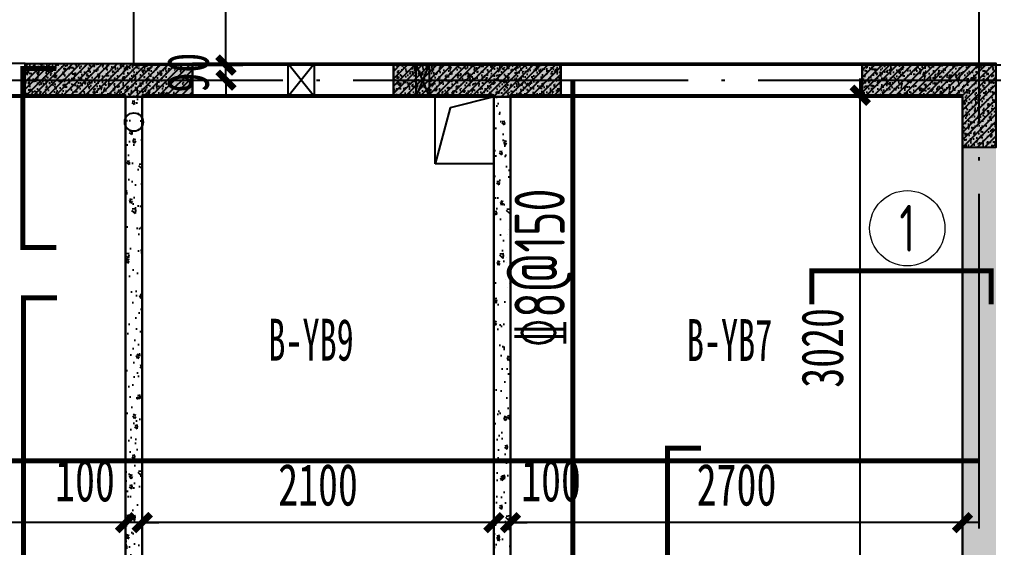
# Model space of a CAD drawing. Extents: x -3200779283 to -8106663, y 659664 to 1123462.
# Drawn here: x -8156334 to -8150515, y 692207 to 695364 of the extents above; entities that cross this region are included whole.
import ezdxf
from ezdxf.enums import TextEntityAlignment as Align

# ---------------------------------------------------------------- set-up
doc = ezdxf.new("R2010")
doc.units = 0
doc.header["$LTSCALE"] = 1000
doc.header["$MEASUREMENT"] = 0
for name, pattern in [('120-墙体$0$CONTINOUS', [0]), ('3#-轴线$0$DOTE', [2.42, 2, -0.2, 0.02, -0.2]), ('3#4#5#$0$DASH', [0.35, 0.25, -0.1]), ('DASH', [0.35, 0.25, -0.1])]:
    doc.linetypes.add(name, pattern=pattern)
doc.layers.get('Defpoints').update_dxf_attribs({"color": 30, "linetype": 'DASH'})
for name, color, linetype in [('120-墙体$0$S-SLAB-HOLE', 5, 'Continuous'), ('120-墙体$0$S-WALL', 40, 'Continuous'), ('120-墙体$0$S-WALL-BEAM', 120, 'Continuous'), ('120-墙体$0$S-WALL-COLU', 252, '120-墙体$0$CONTINOUS'), ('120-墙体$0$S-WALL-COLU-HATC', 16, 'Continuous'), ('120-墙体$0$S-WALL-HATC', 253, 'Continuous'), ('120-墙体$0$提结构条件', 7, 'Continuous'), ('120-墙体$0$暖-首层和标准层暖通套管_TZ$0$H-暖洞-剪力墙', 6, 'Continuous'), ('120-墙体$0$暖-首层和标准层暖通套管_TZ$0$H-暖洞-穿梁', 3, 'Continuous'), ('3#-轴线$0$A-ANNO-DOTE', 10, '3#-轴线$0$DOTE'), ('3#4#5#$0$PC-SLAB', 6, '3#4#5#$0$DASH'), ('3#4#5#$0$S-ANNO-TEXT', 7, 'Continuous'), ('3#4#5#$0$S-DIMS-SLAB', 120, 'Continuous'), ('3#4#5#$0$S-PC-SLAB', 6, 'Continuous'), ('3#4#5#$0$S-WALL-HATC', 253, 'Continuous'), ('S-REIN', 1, 'Continuous'), ('S-REIN-TEXT', 7, 'Continuous')]:
    doc.layers.add(name, color=color, linetype=linetype)
doc.layers.add('提资不打印', color=2, linetype='Continuous', plot=False)
doc.layers.add('楼板正筋文字', color=7, linetype='Continuous', lineweight=18)
doc.styles.add('3#4#5#$0$外部参照 1$0$宋体', font='', dxfattribs={"width": 0.8})
doc.styles.add('3#4#5#$0$楷体', font='', dxfattribs={"width": 0.7})
doc.styles.add('FromPkpm', font='Pkpmeng', dxfattribs={"width": 0.7, "bigfont": 'Pkpmchn'})
doc.styles.get('3#4#5#$0$外部参照 1$0$宋体').set_extended_font_data('SimSun')
doc.styles.get('3#4#5#$0$楷体').set_extended_font_data('KaiTi_GB2312')
doc.dimstyles.new('3#4#5#$0$TSSD_100_100', dxfattribs={"dimtxt": 250, "dimasz": 100, "dimexe": 100, "dimexo": 250, "dimgap": 100, "dimtad": 1, "dimdec": 0, "dimzin": 0, "dimdsep": 46, "dimtxsty": '3#4#5#$0$楷体', "dimblk": '3#4#5#$0$_ArchTick', "dimcen": 0, "dimdle": 100, "dimclrt": 7, "dimadec": 0, "dimazin": 0, "dimtfac": 1, "dimtdec": 0, "dimtix": 1, "dimtmove": 2, "dimatfit": 3, "dimfxl": 1, "dimtolj": 1, "dimtzin": 0, "dimarcsym": 0})

# ---------------------------------------------------------------- blocks, each defined once
blk = doc.blocks.new('ban')
at = {"layer": 'S-REIN', "const_width": 30}
for points in [[(14587.4, 9849.9), (14387.4, 9849.9), (14387.4, 10919.9), (14587.4, 10919.9)], [(19100, 9509.9), (19100, 9709.9), (20170, 9709.9), (20170, 9509.9)], [(14590.8, 5749.9), (14390.8, 5749.9), (14390.8, 9549.9), (14590.8, 9549.9)], [(18438.3, 3349.9), (18238.3, 3349.9), (18238.3, 8649.9), (18438.3, 8649.9)]]:
    blk.add_lwpolyline(points, dxfattribs=at)
at = {"layer": 'S-REIN-TEXT', "lineweight": 18}
blk.add_circle((19670, 9964.9), 225, dxfattribs=at)
at = {"layer": '提资不打印', "color": 2, "const_width": 30}
for points in [[(17672.2, 7649.9), (17672.2, 10849.9)], [(12200, 8573.9), (20100.3, 8573.9)]]:
    blk.add_lwpolyline(points, dxfattribs=at)
at = {"layer": 'S-REIN-TEXT', "lineweight": 18, "style": 'FromPkpm', "width": 0.7}
blk.add_text('1', height=280, dxfattribs=at).set_placement((19670, 9964.9), align=Align.MIDDLE_CENTER)
at = {"layer": '提资不打印', "lineweight": 25, "style": 'FromPkpm', "width": 0.7}
blk.add_text('%%1328@150', height=300, rotation=90, dxfattribs=at).set_placement((17624.1, 9249.9))
blk = doc.blocks.new('3#4#5#$0$_ArchTick')
at = {"color": 0, "linetype": 'ByBlock', "const_width": 0.4}
blk.add_lwpolyline([(-0.5, -0.5), (0.5, 0.5)], dxfattribs=at)
blk = doc.blocks.new('*D1129')
at = {"layer": '3#4#5#$0$S-DIMS-SLAB', "color": 0, "lineweight": -2, "transparency": 16777216}
for p, q in [((15700.1, -120), (15700.1, 1590)), ((15630.9, 1490), (15600.1, 1490)), ((15511, -20), (15600.1, -20))]:
    blk.add_line(p, q, dxfattribs=at)
at = {"layer": 'Defpoints', "color": 0, "transparency": 16777216}
for p in [(15700.1, 1490), (15880.9, 1490), (15761, -20)]:
    blk.add_point(p, dxfattribs=at)
at = {"layer": '3#4#5#$0$S-DIMS-SLAB', "color": 0, "lineweight": -2, "transparency": 16777216, "xscale": 100, "yscale": 100, "zscale": 100}
for p, rotation in [((15700.1, 1490), 90), ((15700.1, -20), 270)]:
    blk.add_blockref('3#4#5#$0$_ArchTick', p, dxfattribs=dict(at, rotation=rotation))
at = {"layer": '3#4#5#$0$S-DIMS-SLAB', "color": 7, "transparency": 16777216, "insert": (15475.1, 735), "char_height": 250, "attachment_point": 5, "rotation": 90, "style": '3#4#5#$0$楷体'}
blk.add_mtext('\\A1;1510', dxfattribs=at)
blk = doc.blocks.new('*D1138')
at = {"layer": '3#4#5#$0$S-DIMS-SLAB', "color": 0, "lineweight": -2, "transparency": 16777216}
for p, q in [((20319.7, -3260.2), (20319.7, -3102.8)), ((21000.2, -3260.2), (21000.2, -3102.8)), ((20219.7, -3202.8), (21100.2, -3202.8))]:
    blk.add_line(p, q, dxfattribs=at)
at = {"layer": 'Defpoints', "color": 0, "transparency": 16777216}
for p in [(21000.2, -3202.8), (20319.7, -3510.2), (21000.2, -3510.2)]:
    blk.add_point(p, dxfattribs=at)
at = {"layer": '3#4#5#$0$S-DIMS-SLAB', "color": 0, "lineweight": -2, "transparency": 16777216, "xscale": 100, "yscale": 100, "zscale": 100, "rotation": 180}
blk.add_blockref('3#4#5#$0$_ArchTick', (20319.7, -3202.8), dxfattribs=at)
at = {"layer": '3#4#5#$0$S-DIMS-SLAB', "color": 0, "lineweight": -2, "transparency": 16777216, "xscale": 100, "yscale": 100, "zscale": 100}
blk.add_blockref('3#4#5#$0$_ArchTick', (21000.2, -3202.8), dxfattribs=at)
at = {"layer": '3#4#5#$0$S-DIMS-SLAB', "color": 7, "transparency": 16777216, "insert": (20660, -2977.8), "char_height": 250, "attachment_point": 5, "style": '3#4#5#$0$楷体'}
blk.add_mtext('\\A1;680', dxfattribs=at)
blk = doc.blocks.new('*D1140')
at = {"layer": '3#4#5#$0$S-DIMS-SLAB', "color": 0, "lineweight": -2, "transparency": 16777216}
for p, q in [((15700.4, -20.1), (15700.4, 79.9)), ((15480.3, -20.1), (15800.4, -20.1)), ((15700.4, -110.1), (15700.4, -20.1)), ((15480.3, -110.1), (15800.4, -110.1)), ((15700.4, -110.1), (15700.4, -210.1))]:
    blk.add_line(p, q, dxfattribs=at)
at = {"layer": 'Defpoints', "color": 0, "transparency": 16777216}
for p in [(15230.3, -20.1), (15700.4, -20.1), (15230.3, -110.1)]:
    blk.add_point(p, dxfattribs=at)
at = {"layer": '3#4#5#$0$S-DIMS-SLAB', "color": 0, "lineweight": -2, "transparency": 16777216, "xscale": 100, "yscale": 100, "zscale": 100}
for p, rotation in [((15700.4, -20.1), 270), ((15700.4, -110.1), 90)]:
    blk.add_blockref('3#4#5#$0$_ArchTick', p, dxfattribs=dict(at, rotation=rotation))
at = {"layer": '3#4#5#$0$S-DIMS-SLAB', "color": 7, "transparency": 16777216, "insert": (15475.4, -65.1), "char_height": 250, "attachment_point": 5, "rotation": 90, "style": '3#4#5#$0$楷体'}
blk.add_mtext('\\A1;90', dxfattribs=at)
blk = doc.blocks.new('3#4#5#$0$ban3')
at = {"layer": '3#4#5#$0$S-WALL-HATC', "ltscale": 100}
h = blk.add_hatch(dxfattribs=at)
h.set_pattern_fill('AR-CONC', color=256, scale=25, angle=-270, style=0)
h.set_pattern_definition([(140, (0, 0), (15.688034, 179.315046), [18.75, -206.25]), (85, (0, 0), (-188.04803, -34.68783), [15, -165]), (190.4514, (1.3, 14.94), (-172.359886, 144.627345), [15.93505, -175.28553]), (136.1842, (-50, 0), (41.37975, 266.81026), [28.125, -309.375]), (186.6356, (-46.55, 22.23), (-243.52947, 233.66568), [23.90257, -262.92825]), (81.1842, (-50, 0), (-243.52965, 233.66549), [22.5, -247.5]), (111, (-37.5, 25), (100.654723, 149.226763), [18.75, -206.25]), (56, (-37.5, 25), (-181.28751, 60.82883), [15, -165]), (161.4514, (-29.11, 37.44), (-80.632624, 210.05566), [15.93505, -175.28553]), (127.5, (0, 0), (-83.2234635, 3.039964), [0, -163, 0, -167.5, 0, -165.625]), (97.5, (0, 0), (-98.602928, 65.767384), [0, -95.5, 0, -159.25, 0, -63.125]), (57.5, (0, -55.75), (5.638718, 133.455609), [0, -62.5, 0, -195, 0, -258.75]), (47.5, (0, -80.75), (-25.026246, 145.796542), [0, -81.25, 0, -129.5, 0, -183.75])])
h.paths.add_polyline_path([(-216732, 412975), (-216832, 412975), (-216832, 409975), (-216732, 409975)])
h.paths.add_polyline_path([(-214532, 412975), (-214632, 412975), (-214632, 409975), (-214532, 409975)])
at = {"layer": '3#4#5#$0$S-PC-SLAB'}
for points in [[(-216832, 409965), (-216832, 412985), (-219532, 412985), (-219532, 409965)], [(-214632, 409965), (-214632, 412985), (-216732, 412985), (-216732, 409965)], [(-211832, 409965), (-211832, 412985), (-214532, 412985), (-214532, 409965)]]:
    blk.add_lwpolyline(points, close=True, dxfattribs=at)
at = {"layer": '3#4#5#$0$S-WALL-HATC', "ltscale": 100}
for points in [[(-216732, 409975), (-216732, 412975), (-216832, 412975), (-216832, 409975)], [(-214532, 409975), (-214532, 412975), (-214632, 412975), (-214632, 409975)]]:
    blk.add_lwpolyline(points, close=True, dxfattribs=at)
blk = doc.blocks.new('*D786')
at = {"layer": '3#4#5#$0$S-DIMS-SLAB', "color": 0, "lineweight": -2, "transparency": 16777216}
for p, q in [((162096.8, 163030.4), (159196.8, 163030.4)), ((159296.8, 162888.2), (159296.8, 162930.4)), ((161996.8, 162888.2), (161996.8, 162930.4))]:
    blk.add_line(p, q, dxfattribs=at)
at = {"layer": 'Defpoints', "color": 0, "transparency": 16777216}
for p in [(159296.8, 163138.2), (161996.8, 163138.2), (159296.8, 163030.4)]:
    blk.add_point(p, dxfattribs=at)
at = {"layer": '3#4#5#$0$S-DIMS-SLAB', "color": 0, "lineweight": -2, "transparency": 16777216, "xscale": 100, "yscale": 100, "zscale": 100, "rotation": 180}
blk.add_blockref('3#4#5#$0$_ArchTick', (159296.8, 163030.4), dxfattribs=at)
at = {"layer": '3#4#5#$0$S-DIMS-SLAB', "color": 0, "lineweight": -2, "transparency": 16777216, "xscale": 100, "yscale": 100, "zscale": 100}
blk.add_blockref('3#4#5#$0$_ArchTick', (161996.8, 163030.4), dxfattribs=at)
at = {"layer": '3#4#5#$0$S-DIMS-SLAB', "color": 7, "transparency": 16777216, "insert": (160646.8, 163255.4), "char_height": 250, "attachment_point": 5, "style": '3#4#5#$0$楷体'}
blk.add_mtext('\\A1;2700', dxfattribs=at)
blk = doc.blocks.new('*D795')
at = {"layer": '3#4#5#$0$S-DIMS-SLAB', "color": 0, "lineweight": -2, "transparency": 16777216}
for p, q in [((166385.4, 162465), (166385.4, 165685)), ((166746.8, 165585), (166285.4, 165585)), ((166746.8, 162565), (166285.4, 162565))]:
    blk.add_line(p, q, dxfattribs=at)
at = {"layer": 'Defpoints', "color": 0, "transparency": 16777216}
for p in [(166385.4, 165585), (166996.8, 165585), (166996.8, 162565)]:
    blk.add_point(p, dxfattribs=at)
at = {"layer": '3#4#5#$0$S-DIMS-SLAB', "color": 0, "lineweight": -2, "transparency": 16777216, "xscale": 100, "yscale": 100, "zscale": 100}
for p, rotation in [((166385.4, 165585), 90), ((166385.4, 162565), 270)]:
    blk.add_blockref('3#4#5#$0$_ArchTick', p, dxfattribs=dict(at, rotation=rotation))
at = {"layer": '3#4#5#$0$S-DIMS-SLAB', "color": 7, "transparency": 16777216, "insert": (166160.4, 164075), "char_height": 250, "attachment_point": 5, "rotation": 90, "style": '3#4#5#$0$楷体'}
blk.add_mtext('\\A1;3020', dxfattribs=at)
blk = doc.blocks.new('*D797')
at = {"layer": '3#4#5#$0$S-DIMS-SLAB', "color": 0, "lineweight": -2, "transparency": 16777216}
for p, q in [((161996.8, 163030.4), (161896.8, 163030.4)), ((162096.8, 163030.4), (161996.8, 163030.4)), ((162096.8, 163030.4), (162196.8, 163030.4)), ((161996.8, 162888.2), (161996.8, 162930.4)), ((162096.8, 162888.2), (162096.8, 162930.4))]:
    blk.add_line(p, q, dxfattribs=at)
at = {"layer": 'Defpoints', "color": 0, "transparency": 16777216}
for p in [(161996.8, 163138.2), (162096.8, 163138.2), (161996.8, 163030.4)]:
    blk.add_point(p, dxfattribs=at)
at = {"layer": '3#4#5#$0$S-DIMS-SLAB', "color": 0, "lineweight": -2, "transparency": 16777216, "xscale": 100, "yscale": 100, "zscale": 100}
blk.add_blockref('3#4#5#$0$_ArchTick', (161996.8, 163030.4), dxfattribs=at)
at = {"layer": '3#4#5#$0$S-DIMS-SLAB', "color": 0, "lineweight": -2, "transparency": 16777216, "xscale": 100, "yscale": 100, "zscale": 100, "rotation": 180}
blk.add_blockref('3#4#5#$0$_ArchTick', (162096.8, 163030.4), dxfattribs=at)
at = {"layer": '3#4#5#$0$S-DIMS-SLAB', "color": 7, "transparency": 16777216, "insert": (161754.9, 163280.4), "char_height": 250, "attachment_point": 5, "style": '3#4#5#$0$楷体'}
blk.add_mtext('\\A1;100', dxfattribs=at)
blk = doc.blocks.new('*D798')
at = {"layer": '3#4#5#$0$S-DIMS-SLAB', "color": 0, "lineweight": -2, "transparency": 16777216}
for p, q in [((164296.8, 163030.4), (161996.8, 163030.4)), ((162096.8, 162888.2), (162096.8, 162930.4)), ((164196.8, 162888.2), (164196.8, 162930.4))]:
    blk.add_line(p, q, dxfattribs=at)
at = {"layer": 'Defpoints', "color": 0, "transparency": 16777216}
for p in [(162096.8, 163138.2), (164196.8, 163138.2), (162096.8, 163030.4)]:
    blk.add_point(p, dxfattribs=at)
at = {"layer": '3#4#5#$0$S-DIMS-SLAB', "color": 0, "lineweight": -2, "transparency": 16777216, "xscale": 100, "yscale": 100, "zscale": 100, "rotation": 180}
blk.add_blockref('3#4#5#$0$_ArchTick', (162096.8, 163030.4), dxfattribs=at)
at = {"layer": '3#4#5#$0$S-DIMS-SLAB', "color": 0, "lineweight": -2, "transparency": 16777216, "xscale": 100, "yscale": 100, "zscale": 100}
blk.add_blockref('3#4#5#$0$_ArchTick', (164196.8, 163030.4), dxfattribs=at)
at = {"layer": '3#4#5#$0$S-DIMS-SLAB', "color": 7, "transparency": 16777216, "insert": (163146.8, 163255.4), "char_height": 250, "attachment_point": 5, "style": '3#4#5#$0$楷体'}
blk.add_mtext('\\A1;2100', dxfattribs=at)
blk = doc.blocks.new('*D799')
at = {"layer": '3#4#5#$0$S-DIMS-SLAB', "color": 0, "lineweight": -2, "transparency": 16777216}
for p, q in [((164196.8, 163030.4), (164096.8, 163030.4)), ((164296.8, 163030.4), (164196.8, 163030.4)), ((164296.8, 163030.4), (164396.8, 163030.4)), ((164196.8, 162888.2), (164196.8, 162930.4)), ((164296.8, 162888.2), (164296.8, 162930.4))]:
    blk.add_line(p, q, dxfattribs=at)
at = {"layer": 'Defpoints', "color": 0, "transparency": 16777216}
for p in [(164196.8, 163138.2), (164296.8, 163138.2), (164196.8, 163030.4)]:
    blk.add_point(p, dxfattribs=at)
at = {"layer": '3#4#5#$0$S-DIMS-SLAB', "color": 0, "lineweight": -2, "transparency": 16777216, "xscale": 100, "yscale": 100, "zscale": 100}
blk.add_blockref('3#4#5#$0$_ArchTick', (164196.8, 163030.4), dxfattribs=at)
at = {"layer": '3#4#5#$0$S-DIMS-SLAB', "color": 0, "lineweight": -2, "transparency": 16777216, "xscale": 100, "yscale": 100, "zscale": 100, "rotation": 180}
blk.add_blockref('3#4#5#$0$_ArchTick', (164296.8, 163030.4), dxfattribs=at)
at = {"layer": '3#4#5#$0$S-DIMS-SLAB', "color": 7, "transparency": 16777216, "insert": (164538.7, 163280.4), "char_height": 250, "attachment_point": 5, "style": '3#4#5#$0$楷体'}
blk.add_mtext('\\A1;100', dxfattribs=at)
blk = doc.blocks.new('*D800')
at = {"layer": '3#4#5#$0$S-DIMS-SLAB', "color": 0, "lineweight": -2, "transparency": 16777216}
for p, q in [((167096.8, 163030.4), (164196.8, 163030.4)), ((164296.8, 162888.2), (164296.8, 162930.4)), ((166996.8, 162888.2), (166996.8, 162930.4))]:
    blk.add_line(p, q, dxfattribs=at)
at = {"layer": 'Defpoints', "color": 0, "transparency": 16777216}
for p in [(164296.8, 163138.2), (166996.8, 163138.2), (164296.8, 163030.4)]:
    blk.add_point(p, dxfattribs=at)
at = {"layer": '3#4#5#$0$S-DIMS-SLAB', "color": 0, "lineweight": -2, "transparency": 16777216, "xscale": 100, "yscale": 100, "zscale": 100, "rotation": 180}
blk.add_blockref('3#4#5#$0$_ArchTick', (164296.8, 163030.4), dxfattribs=at)
at = {"layer": '3#4#5#$0$S-DIMS-SLAB', "color": 0, "lineweight": -2, "transparency": 16777216, "xscale": 100, "yscale": 100, "zscale": 100}
blk.add_blockref('3#4#5#$0$_ArchTick', (166996.8, 163030.4), dxfattribs=at)
at = {"layer": '3#4#5#$0$S-DIMS-SLAB', "color": 7, "transparency": 16777216, "insert": (165646.8, 163255.4), "char_height": 250, "attachment_point": 5, "style": '3#4#5#$0$楷体'}
blk.add_mtext('\\A1;2700', dxfattribs=at)
blk = doc.blocks.new('120-墙体$0$retert')
at = {"layer": '120-墙体$0$暖-首层和标准层暖通套管_TZ$0$H-暖洞-剪力墙'}
for p, q in [((55012.6, 61028.7), (54812.7, 61187.7)), ((54812.7, 61028.7), (55012.6, 61187.7))]:
    blk.add_line(p, q, dxfattribs=at)
blk.add_lwpolyline([(55012.6, 61028.7), (55012.6, 61187.7), (54812.7, 61187.7), (54812.7, 61028.7)], close=True, dxfattribs=at)
blk = doc.blocks.new('120-墙体$0$ewrewr')
at = {"layer": '120-墙体$0$暖-首层和标准层暖通套管_TZ$0$H-暖洞-穿梁', "color": 2}
for p, q in [((54898, 62306.1), (54818, 62106.1)), ((54898, 62106.1), (54818, 62306.1))]:
    blk.add_line(p, q, dxfattribs=at)
blk.add_lwpolyline([(54898, 62306.1), (54818, 62306.1), (54818, 62106.1), (54898, 62106.1)], close=True, dxfattribs=at)
blk = doc.blocks.new('120-墙体$0$A$Ca94620f4')
at = {"layer": '120-墙体$0$提结构条件', "rotation": 90}
blk.add_blockref('120-墙体$0$retert', (57308.2, -54812.7), dxfattribs=at)
at = {"layer": '120-墙体$0$提结构条件'}
blk.add_blockref('120-墙体$0$ewrewr', (-57933, -62106.1), dxfattribs=at)
blk = doc.blocks.new('120-墙体$0$A$C8f34f6bc')
at = {"layer": '120-墙体$0$S-SLAB-HOLE'}
for p, q in [((-3150, -400), (-3150, 0)), ((-2800, -400), (-2800, 0)), ((-2800, -400), (-3150, -400))]:
    blk.add_line(p, q, dxfattribs=at)
for points in [[(-2800, 0), (-3061.6, -64.3), (-3150, -400)], [(0, -5000), (-248.2, -4896.9), (-350, -4650)]]:
    blk.add_lwpolyline(points, dxfattribs=at)
blk.add_lwpolyline([(-350, -5000), (-350, -4650), (0, -4650), (0, -5000)], close=True, dxfattribs=at)
for centre, radius in [((-4950, -150), 55), ((-230, -4580), 50)]:
    blk.add_circle(centre, radius, dxfattribs=at)
blk = doc.blocks.new('120-墙体')
at = {"layer": '120-墙体$0$S-WALL-COLU-HATC'}
h = blk.add_hatch(dxfattribs=at)
h.set_pattern_fill('AR-CONC', color=256, scale=10)
h.set_pattern_definition([(50, (-3104.75, -241007.814), (71.726018, -6.275213), [7.5, -82.5]), (355, (-3104.75, -241007.814), (-13.875133, 75.219213), [6, -66]), (100.4514, (-3098.77, -241008.34), (57.850938, 68.943954), [6.37402, -70.114211]), (46.1842, (-3104.75, -240987.81), (106.724105, -16.5519), [11.25, -123.75]), (96.6356, (-3095.86, -240989.19), (93.46627, 97.411787), [9.56103, -105.1713]), (351.1842, (-3104.75, -240987.81), (93.466195, 97.41186), [9, -99]), (21, (-3094.75, -240992.814), (59.690705, -40.261889), [7.5, -82.5]), (326, (-3094.75, -240992.814), (24.331533, 72.515005), [6, -66]), (71.4514, (-3089.775, -240996.17), (84.022263, 32.25305), [6.37402, -70.114211]), (37.5, (-3104.75, -241007.814), (1.2159855, 33.2893854), [0, -65.2, 0, -67, 0, -66.25]), (7.5, (-3104.75, -241007.814), (26.306954, 39.441171), [0, -38.2, 0, -63.7, 0, -25.25]), (327.5, (-3127.05, -241007.814), (53.3822436, -2.2554872), [0, -25, 0, -78, 0, -103.5]), (317.5, (-3137.05, -241007.814), (58.318617, 10.010498), [0, -32.5, 0, -51.8, 0, -73.5])])
h.paths.add_polyline_path([(-5700, -100), (-5700, 100), (-4700, 100), (-4700, -100)])
h = blk.add_hatch(dxfattribs=at)
h.set_pattern_fill('ANSI31', color=256, scale=250, style=0)
h.set_pattern_definition([(45, (-3104.75, -241007.814), (-22.097087, 22.097087), [])])
h.paths.add_polyline_path([(-5700, 100), (-5700, -100), (-4700, -100), (-4700, 100)])
h = blk.add_hatch(dxfattribs=at)
h.set_pattern_fill('AR-CONC', color=256, scale=10)
h.set_pattern_definition([(50, (6590.73, -241007.815), (71.726018, -6.275213), [7.5, -82.5]), (355, (6590.73, -241007.815), (-13.875133, 75.219213), [6, -66]), (100.4514, (6596.705, -241008.34), (57.850938, 68.943954), [6.37402, -70.114211]), (46.1842, (6590.73, -240987.815), (106.724105, -16.5519), [11.25, -123.75]), (96.6356, (6599.62, -240989.19), (93.46627, 97.411787), [9.56103, -105.1713]), (351.1842, (6590.73, -240987.82), (93.466195, 97.41186), [9, -99]), (21, (6600.73, -240992.815), (59.690705, -40.261889), [7.5, -82.5]), (326, (6600.73, -240992.815), (24.331533, 72.515005), [6, -66]), (71.4514, (6605.7, -240996.17), (84.022263, 32.25305), [6.37402, -70.114211]), (37.5, (6590.728, -241007.815), (1.2159855, 33.2893854), [0, -65.2, 0, -67, 0, -66.25]), (7.5, (6590.73, -241007.815), (26.306954, 39.441171), [0, -38.2, 0, -63.7, 0, -25.25]), (327.5, (6568.428, -241007.815), (53.3822436, -2.2554872), [0, -25, 0, -78, 0, -103.5]), (317.5, (6558.43, -241007.815), (58.318617, 10.010498), [0, -32.5, 0, -51.8, 0, -73.5])])
h.paths.add_polyline_path([(-2500, -100), (-2500, 100), (-3500, 100), (-3500, -100)])
h = blk.add_hatch(dxfattribs=at)
h.set_pattern_fill('ANSI31', color=256, scale=250, style=0)
h.set_pattern_definition([(45, (6590.728, -241007.815), (-22.097087, 22.097087), [])])
h.paths.add_polyline_path([(-2500, -100), (-2500, 100), (-3500, 100), (-3500, -100)])
h = blk.add_hatch(dxfattribs=at)
h.set_pattern_fill('AR-CONC', color=256, scale=10)
h.set_pattern_definition([(50, (-6158.425, -240595.61), (71.726018, -6.275213), [7.5, -82.5]), (355, (-6158.425, -240595.61), (-13.875133, 75.219213), [6, -66]), (100.4514, (-6152.45, -240596.135), (57.850938, 68.943954), [6.37402, -70.114211]), (46.1842, (-6158.425, -240575.61), (106.724105, -16.5519), [11.25, -123.75]), (96.6356, (-6149.53, -240576.99), (93.46627, 97.411787), [9.56103, -105.1713]), (351.1842, (-6158.42, -240575.61), (93.466195, 97.41186), [9, -99]), (21, (-6148.425, -240580.61), (59.690705, -40.261889), [7.5, -82.5]), (326, (-6148.425, -240580.61), (24.331533, 72.515005), [6, -66]), (71.4514, (-6143.45, -240583.97), (84.022263, 32.25305), [6.37402, -70.114211]), (37.5, (-6158.425, -240595.612), (1.2159855, 33.2893854), [0, -65.2, 0, -67, 0, -66.25]), (7.5, (-6158.425, -240595.612), (26.306954, 39.441171), [0, -38.2, 0, -63.7, 0, -25.25]), (327.5, (-6180.725, -240595.612), (53.3822436, -2.2554872), [0, -25, 0, -78, 0, -103.5]), (317.5, (-6190.725, -240595.612), (58.318617, 10.010498), [0, -32.5, 0, -51.8, 0, -73.5])])
h.paths.add_polyline_path([(-100, -100), (-100, -400), (100, -400), (100, 100), (-700, 100), (-700, -100)])
h = blk.add_hatch(dxfattribs=at)
h.set_pattern_fill('ANSI31', color=256, scale=250, style=0)
h.set_pattern_definition([(45, (-6158.425, -240595.612), (-22.097087, 22.097087), [])])
h.paths.add_polyline_path([(-100, -100), (-100, -400), (100, -400), (100, 100), (-700, 100), (-700, -100)])
at = {"layer": '120-墙体$0$S-WALL-HATC'}
for points in [[(-5700, 100), (-5700, -100), (-5250, -100), (-5250, 100)], [(-5250, 100), (-5250, -100), (-4700, -100), (-4700, 100)], [(-3500, 100), (-3500, -100), (-2850, -100), (-2850, 100)], [(-2850, 100), (-2850, -100), (-2500, -100), (-2500, 100)], [(-700, -100), (-100, -100), (100, 100), (-700, 100)], [(100, 100), (-100, -100), (-100, -3100), (-33.3, -3200), (100, -3200)]]:
    blk.add_hatch(color=256, dxfattribs=at).paths.add_polyline_path(points)
at = {"layer": '120-墙体$0$S-WALL'}
for p, q in [((-5700, -100), (-5700, 100)), ((-5700, 100), (-5250, 100)), ((-5250, 100), (-4700, 100)), ((-4700, -100), (-4700, 100)), ((-3500, -100), (-3500, 100)), ((-3500, 100), (-2850, 100)), ((-2850, 100), (-2500, 100)), ((-2500, 100), (-2500, -100)), ((-700, 100), (100, 100)), ((-700, 100), (-700, -100)), ((-5700, -100), (-5250, -100)), ((-5250, -100), (-4700, -100)), ((-3500, -100), (-2850, -100)), ((-2850, -100), (-2500, -100)), ((-700, -100), (-100, -100)), ((-100, -100), (-100, -3100))]:
    blk.add_line(p, q, dxfattribs=at)
at = {"layer": '120-墙体$0$S-WALL-BEAM'}
for points in [[(-7200, 100), (-7200, -100), (-5700, -100), (-5700, 100)], [(-4700, 100), (-4700, -100), (-3500, -100), (-3500, 100)], [(-2500, 100), (-2500, -100), (-700, -100), (-700, 100)]]:
    blk.add_lwpolyline(points, close=True, dxfattribs=at)
at = {"layer": '120-墙体$0$S-WALL-COLU', "lineweight": -2}
for points in [[(-5700, -100), (-5700, 100), (-4700, 100), (-4700, -100)], [(-2500, -100), (-2500, 100), (-3500, 100), (-3500, -100)]]:
    blk.add_lwpolyline(points, close=True, dxfattribs=at)
at = {"layer": '120-墙体$0$S-WALL-COLU', "linetype": 'ByBlock'}
blk.add_lwpolyline([(-100, -100), (-100, -400), (100, -400), (100, 100), (-700, 100), (-700, -100), (-100, -100)], dxfattribs=at)
for name, p in [('120-墙体$0$A$Ca94620f4', (-250, -100)), ('120-墙体$0$A$C8f34f6bc', (-100, -100))]:
    blk.add_blockref(name, p)
blk = doc.blocks.new('3#-轴线')
at = {"layer": '3#-轴线$0$A-ANNO-DOTE'}
for points in [[(20100, -5100), (20100, 5500)], [(-3000, 0), (44800, 0)]]:
    blk.add_lwpolyline(points, dxfattribs=at)
blk = doc.blocks.new('3#4#5#$0$3#首层顶悬挑板')
at = {"layer": '3#4#5#$0$S-PC-SLAB'}
blk.add_lwpolyline([(20400.5, 1490), (20400.5, -20), (15150.5, -20), (15150.5, 840, -0.414155), (15800.5, 1489.8)], format="xyb", close=True, dxfattribs=at)
at = {"layer": '3#4#5#$0$S-DIMS-SLAB'}
for base, p1, p2, picture, middle in [((15700.1, 1490), (15761, -20), (15880.9, 1490), '*D1129', (15475.1, 735)), ((15700.4, -20.1), (15230.3, -110.1), (15230.3, -20.1), '*D1140', (15475.4, -65.1))]:
    dim = blk.add_linear_dim(base=base, p1=p1, p2=p2, angle=90, dimstyle='3#4#5#$0$TSSD_100_100', dxfattribs=at)
    dim.commit()
    dim.dimension.update_dxf_attribs({"geometry": picture, "text_midpoint": middle})
dim = blk.add_linear_dim(base=(21000.2252, -3202.8002), p1=(20319.741, -3510.1683), p2=(21000.2252, -3510.1683), dimstyle='3#4#5#$0$TSSD_100_100', dxfattribs=at)
dim.commit()
dim.dimension.update_dxf_attribs({"geometry": '*D1138', "text_midpoint": (20659.9831, -2977.8002)})
blk = doc.blocks.new('3#4#5#$0$5#')
at = {"layer": '3#4#5#$0$S-ANNO-TEXT'}
blk.add_blockref('3#4#5#$0$ban3', (378828.8, -247400), dxfattribs=at)
at = {"layer": '3#4#5#$0$PC-SLAB', "linetype": 'ByBlock', "style": '3#4#5#$0$外部参照 1$0$宋体', "width": 0.6}
for s, p in [('B-YB9', (163105.1, 164121.8)), ('B-YB7', (165605.1, 164121.8))]:
    blk.add_text(s, height=250, dxfattribs=at).set_placement(p, align=Align.MIDDLE)
at = {"layer": '3#4#5#$0$S-DIMS-SLAB'}
for base, p1, p2, angle, picture, middle in [((166385.4, 165585), (166996.8, 162565), (166996.8, 165585), 90, '*D795', (166160.4, 164075)), ((159296.8, 163030.4), (161996.8, 163138.2), (159296.8, 163138.2), 180, '*D786', (160646.8, 163255.4)), ((162096.8, 163030.4), (164196.8, 163138.2), (162096.8, 163138.2), 180, '*D798', (163146.8, 163255.4)), ((164296.8, 163030.4), (166996.8, 163138.2), (164296.8, 163138.2), 180, '*D800', (165646.8, 163255.4))]:
    dim = blk.add_linear_dim(base=base, p1=p1, p2=p2, angle=angle, dimstyle='3#4#5#$0$TSSD_100_100', dxfattribs=at)
    dim.commit()
    dim.dimension.update_dxf_attribs({"geometry": picture, "text_midpoint": middle})
for base, p1, p2, picture, middle in [((161996.8, 163030.4), (162096.8, 163138.2), (161996.8, 163138.2), '*D797', (161754.9, 163280.4)), ((164196.8, 163030.4), (164296.8, 163138.2), (164196.8, 163138.2), '*D799', (164538.7, 163280.4))]:
    dim = blk.add_linear_dim(base=base, p1=p1, p2=p2, angle=180, dimstyle='3#4#5#$0$TSSD_100_100', dxfattribs=at)
    dim.commit()
    dim.dimension.update_dxf_attribs({"geometry": picture, "text_midpoint": middle, "dimtype": 128})

msp = doc.modelspace()

# ---------------------------------------------------------------- block references
for name, p in [('3#-轴线', (-8170700.4, 695000.6)), ('120-墙体', (-8150600.4, 695000.6))]:
    msp.add_blockref(name, p)
at = {"layer": '3#4#5#$0$S-PC-SLAB'}
msp.add_blockref('3#4#5#$0$5#', (-8317697.2, 529325.6), dxfattribs=at)
at = {"layer": '3#4#5#$0$S-PC-SLAB', "color": 1}
msp.add_blockref('3#4#5#$0$3#首层顶悬挑板', (-8170800.9, 695110.7), dxfattribs=at)
at = {"layer": '楼板正筋文字'}
msp.add_blockref('ban', (-8170700.4, 684150.7), dxfattribs=at)

doc.saveas('drawing.dxf')
